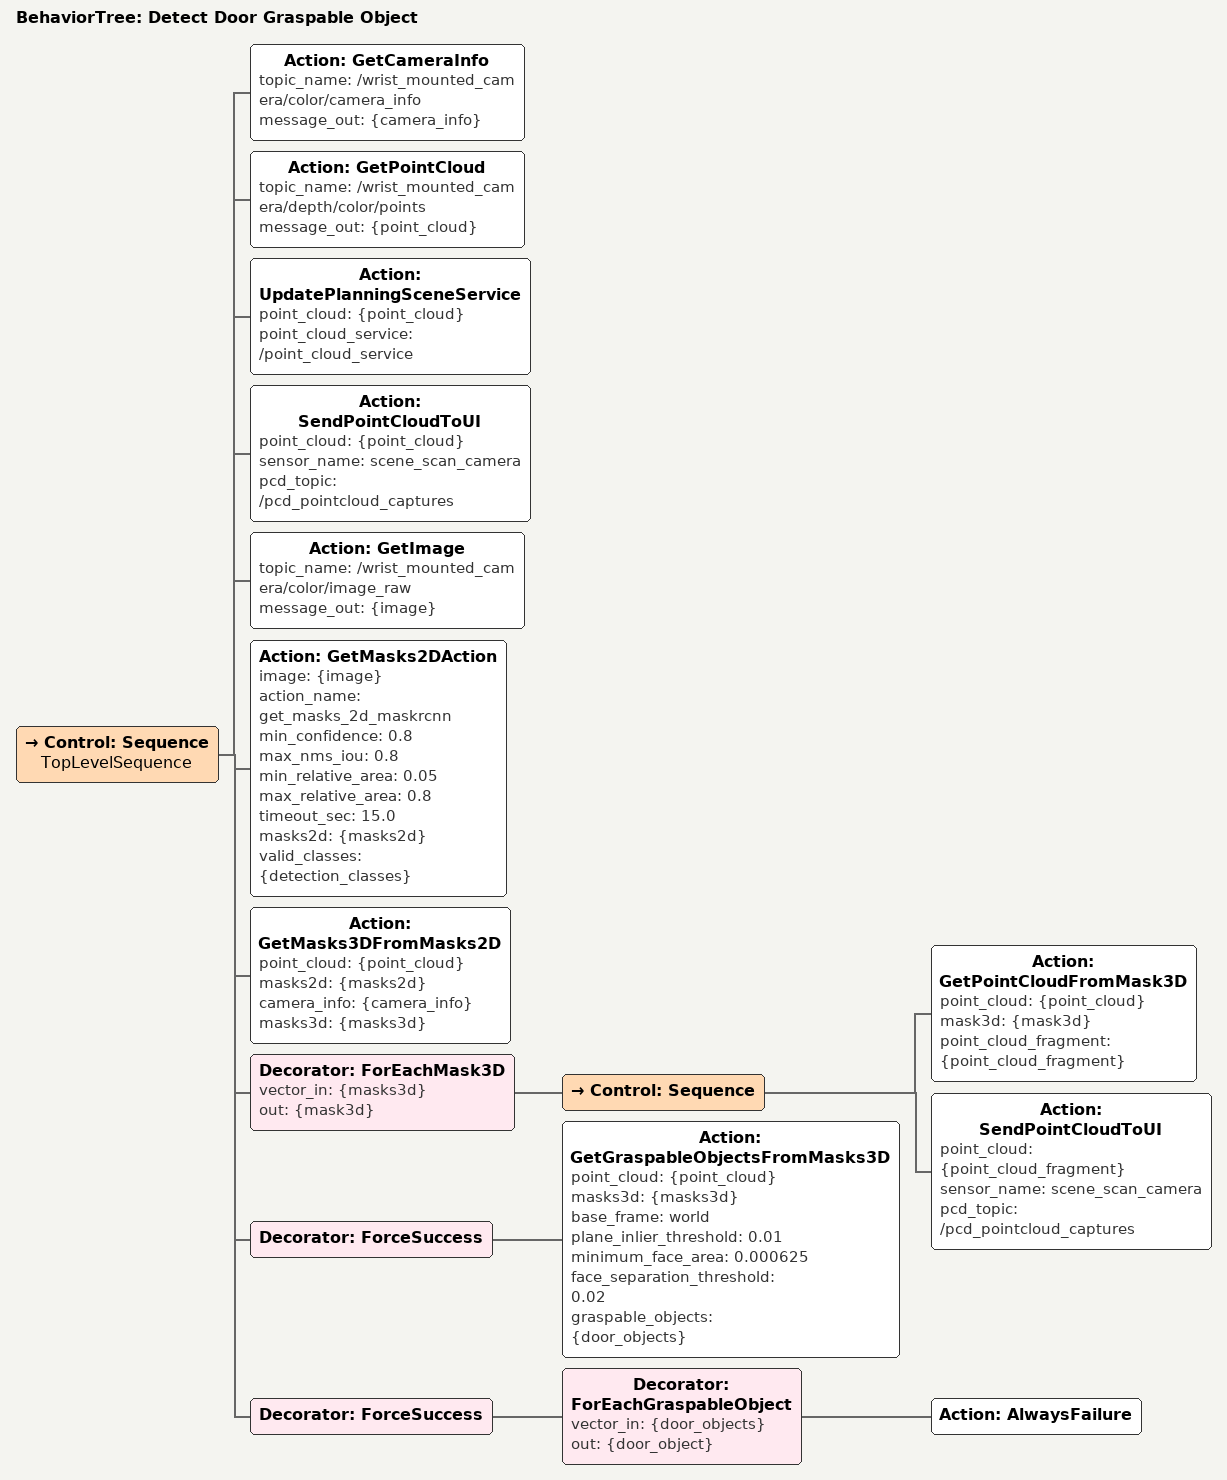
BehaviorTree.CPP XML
<?xml version='1.0' encoding='UTF-8'?>
<root BTCPP_format="4" main_tree_to_execute="Detect Door Graspable Object">
  <BehaviorTree ID="Detect Door Graspable Object" _description="Segments out a door from an input depth image and attempts to fit an output GraspableObject.">
    <!-- TODO: need to be directly in front of door for this objective to work until GetGraspableObjectsFromMasks3D calculates the collision more robustly for non cuboid objects. -->
    <Control ID="Sequence" name="TopLevelSequence">
      <!-- Get the point cloud from the wrist camera -->
      <Action ID="GetCameraInfo" topic_name="/wrist_mounted_camera/color/camera_info" message_out="{camera_info}"/>
      <Action ID="GetPointCloud" topic_name="/wrist_mounted_camera/depth/color/points" message_out="{point_cloud}"/>
      <Action ID="UpdatePlanningSceneService" point_cloud="{point_cloud}" point_cloud_service="/point_cloud_service"/>
      <Action ID="SendPointCloudToUI" point_cloud="{point_cloud}" sensor_name="scene_scan_camera" pcd_topic="/pcd_pointcloud_captures"/>
      <Action ID="GetImage" topic_name="/wrist_mounted_camera/color/image_raw" message_out="{image}"/>
      <!-- Segment out 2D masks and then convert to 3D masks and visualize in UI -->
      <Action ID="GetMasks2DAction" image="{image}" action_name="get_masks_2d_maskrcnn" min_confidence="0.8" max_nms_iou="0.8" min_relative_area="0.05" max_relative_area="0.8" timeout_sec="15.0" masks2d="{masks2d}" valid_classes="{detection_classes}"/>
      <Action ID="GetMasks3DFromMasks2D" point_cloud="{point_cloud}" masks2d="{masks2d}" camera_info="{camera_info}" masks3d="{masks3d}"/>
      <Decorator ID="ForEachMask3D" vector_in="{masks3d}" out="{mask3d}">
        <Control ID="Sequence">
          <Action ID="GetPointCloudFromMask3D" point_cloud="{point_cloud}" mask3d="{mask3d}" point_cloud_fragment="{point_cloud_fragment}"/>
          <Action ID="SendPointCloudToUI" point_cloud="{point_cloud_fragment}" sensor_name="scene_scan_camera" pcd_topic="/pcd_pointcloud_captures"/>
        </Control>
      </Decorator>
      <!-- Convert 3D mask into graspable object, but as we don't need it for MTC  -->
      <Decorator ID="ForceSuccess">
        <Action ID="GetGraspableObjectsFromMasks3D" point_cloud="{point_cloud}" masks3d="{masks3d}" base_frame="world" plane_inlier_threshold="0.01" minimum_face_area="0.000625" face_separation_threshold="0.02" graspable_objects="{door_objects}"/>
      </Decorator>
      <Decorator ID="ForceSuccess">
        <Decorator ID="ForEachGraspableObject" vector_in="{door_objects}" out="{door_object}">
          <Action ID="AlwaysFailure"/>
        </Decorator>
      </Decorator>
    </Control>
  </BehaviorTree>
</root>
